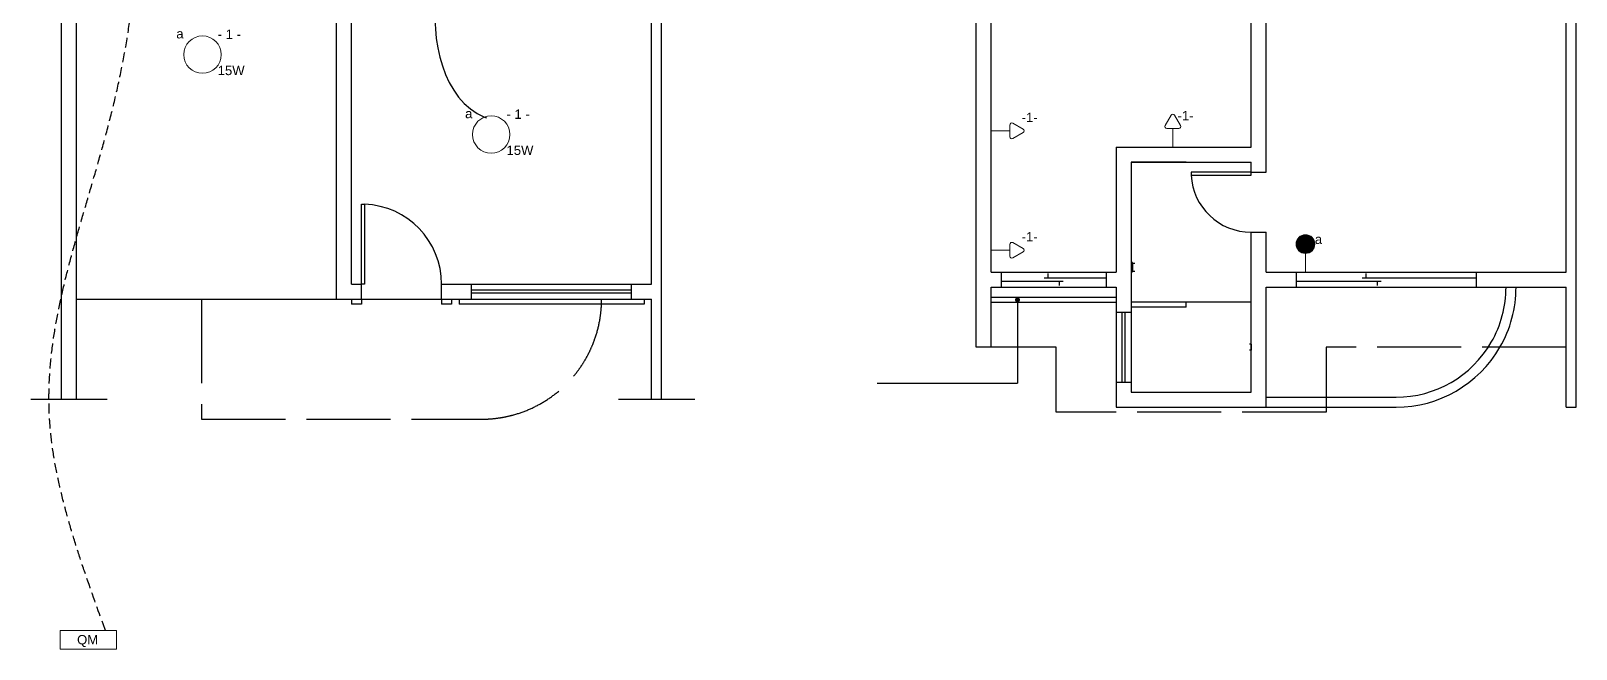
# Model space of a CAD drawing. Header units: millimetres. Extents: x 119340 to 275113, y 14111 to 50800.
# Drawn here: x 119340 to 134791, y 14111 to 20292 of the extents above; entities that cross this region are included whole.
import ezdxf

# ---------------------------------------------------------------- set-up
doc = ezdxf.new("R2010")
doc.units = ezdxf.units.MM
doc.header["$LTSCALE"] = 200
for name, pattern in [('ACAD_ISO02W100', [15, 12, -3]), ('ACAD_ISO04W100', [30, 24, -3, 0, -3]), ('DASHED', [0.75, 0.5, -0.25])]:
    doc.linetypes.add(name, pattern=pattern)
doc.layers.add('Eletrodutos', color=4, linetype='Continuous', lineweight=9)
doc.layers.add('simbologia', color=2, linetype='Continuous', lineweight=9)
doc.layers.add('Texto', color=9, linetype='Continuous')
doc.styles.add('style1', font='arial.ttf')

# ---------------------------------------------------------------- blocks, each defined once
blk = doc.blocks.new('_Dot')
at = {"color": 0, "linetype": 'ByBlock', "lineweight": -2}
blk.add_line((-0.5, 0), (-1, 0), dxfattribs=at)
at = {"color": 0, "linetype": 'ByBlock', "const_width": 0.5}
blk.add_lwpolyline([(-0.25, 0, 1), (0.25, 0, 1)], format="xyb", close=True, dxfattribs=at)

msp = doc.modelspace()

# ---------------------------------------------------------------- hatches: boundary and pattern name
at = {"layer": 'simbologia'}
msp.add_hatch(color=256, dxfattribs=at).paths.add_polyline_path([(132085, 18254, 1), (132085, 18067, 1)])

# ---------------------------------------------------------------- linework, layer by layer
at = {"lineweight": 30}
for p, q in [((125647, 16610), (125647, 26760)), ((128791, 17130), (128791, 26330)), ((134791, 16530), (134791, 26330)), ((119647, 16610), (119647, 26210)), ((125547, 17760), (125547, 25460)), ((122547, 17760), (122547, 23710)), ((134691, 17880), (134691, 23180)), ((119797, 16610), (119797, 22110)), ((122397, 17610), (122397, 22110)), ((128941, 17880), (128941, 22230)), ((131541, 19130), (131541, 21430)), ((131691, 18880), (131691, 21130)), ((130891, 18980), (130341, 18980)), ((130341, 18980), (130341, 18280)), ((131541, 18880), (131541, 18980)), ((131541, 18880), (131691, 18880)), ((131541, 16680), (131541, 18280)), ((131541, 18280), (131691, 18280)), ((131691, 17880), (131691, 18280)), ((128941, 17880), (130191, 17880)), ((129041, 17880), (129041, 17730)), ((129041, 17790), (129661, 17790)), ((130091, 17820), (129471, 17820)), ((129511, 17820), (129511, 17865)), ((129621, 17790), (129621, 17745)), ((130091, 17880), (130091, 17730)), ((131691, 17880), (134691, 17880)), ((131991, 17880), (131991, 17730)), ((131991, 17790), (132841, 17790)), ((133791, 17820), (132651, 17820)), ((132691, 17820), (132691, 17865)), ((132801, 17790), (132801, 17745)), ((133791, 17880), (133791, 17730)), ((122547, 17760), (122647, 17760)), ((122647, 17610), (122647, 17760)), ((123447, 17610), (123447, 17760)), ((123447, 17760), (125547, 17760)), ((123747, 17610), (123747, 17760)), ((125347, 17700), (123747, 17700)), ((125347, 17670), (123747, 17670)), ((125347, 17610), (125347, 17760)), ((128941, 17730), (130191, 17730)), ((128941, 17730), (130191, 17730)), ((128941, 17130), (128941, 17730)), ((128941, 17630), (130191, 17630)), ((131691, 16530), (131691, 17730)), ((131691, 17730), (134691, 17730)), ((134691, 16530), (134691, 17730)), ((119797, 17610), (125547, 17610)), ((119797, 17610), (121047, 17610)), ((122547, 17610), (122547, 17560)), ((122647, 17560), (122547, 17560)), ((122647, 17610), (122647, 17560)), ((123447, 17610), (123447, 17560)), ((123547, 17560), (123447, 17560)), ((123547, 17610), (123547, 17560)), ((123622, 17610), (123622, 17560)), ((125472, 17560), (123622, 17560)), ((125472, 17610), (125472, 17560)), ((125547, 16610), (125547, 17610)), ((128941, 17580), (130191, 17580)), ((130191, 17480), (130341, 17480)), ((130251, 16780), (130251, 17480)), ((130281, 16780), (130281, 17480)), ((131541, 17580), (130341, 17580)), ((130891, 17530), (130341, 17530)), ((130891, 17530), (130891, 17580)), ((128941, 17130), (128791, 17130)), ((130191, 16780), (130341, 16780)), ((131691, 16630), (132991, 16630)), ((131691, 16530), (132991, 16530)), ((134691, 16530), (134791, 16530))]:
    msp.add_line(p, q, dxfattribs=at)
at = {"lineweight": 30, "ltscale": 0.35}
for p, q in [((130191, 19130), (130191, 17880)), ((130191, 19130), (131541, 19130)), ((130341, 18980), (130341, 16680)), ((130341, 18980), (131541, 18980)), ((130191, 17730), (130191, 16530)), ((130341, 16680), (131541, 16680)), ((130191, 16530), (131691, 16530))]:
    msp.add_line(p, q, dxfattribs=at)
at = {"color": 0, "lineweight": 30}
for p, q in [((130357, 17968), (130357, 17891)), ((131541, 17159), (131527, 17159)), ((131541, 17159), (131541, 17101)), ((131541, 17101), (131527, 17101))]:
    msp.add_line(p, q, dxfattribs=at)
at = {"linetype": 'ACAD_ISO02W100', "lineweight": 30, "ltscale": 0.35}
for p, q in [((121047, 17610), (121047, 16410)), ((129591, 17130), (128941, 17130)), ((129591, 16480), (129591, 17130)), ((134691, 17130), (132291, 17130)), ((132291, 17130), (132291, 16480)), ((121047, 16410), (123847, 16410)), ((132291, 16480), (129591, 16480))]:
    msp.add_line(p, q, dxfattribs=at)
for p in [(129206, 17603), (127803, 16770)]:
    msp.add_line(p, (129206, 16770))
at = {"linetype": 'ACAD_ISO04W100', "lineweight": 30, "ltscale": 0.35}
for p, q in [((119340, 16610), (120103, 16610)), ((125215, 16610), (125978, 16610))]:
    msp.add_line(p, q, dxfattribs=at)
at = {"lineweight": 30}
for points in [[(131541, 18880), (130941, 18880), (130941, 18850), (131541, 18850)], [(122647, 17760), (122647, 18560), (122677, 18560), (122677, 17760)]]:
    msp.add_lwpolyline(points, close=True, dxfattribs=at)
at = {"color": 0, "lineweight": 30}
msp.add_lwpolyline([(130380, 17968), (130357, 17968), (130357, 17978), (130341, 17978), (130341, 17882), (130357, 17882), (130357, 17891), (130380, 17891)], dxfattribs=at)
at = {"lineweight": 30}
for centre, radius, start, end in [((131541, 18880), 600, 182.866, 270), ((122647, 17760), 800, 0, 87.8509)]:
    msp.add_arc(centre, radius, start, end, dxfattribs=at)
at = {"lineweight": 30, "ltscale": 0.35}
for radius, start, end in [(1100, 330, 0), (1200, 330, 0), (1100, 270, 330), (1200, 270, 330)]:
    msp.add_arc((132991, 17730), radius, start, end, dxfattribs=at)
at = {"linetype": 'ACAD_ISO02W100', "lineweight": 30, "ltscale": 0.35}
for start, end in [(330, 0), (270, 330)]:
    msp.add_arc((123847, 17610), 1200, start, end, dxfattribs=at)
at = {"layer": 'Eletrodutos', "linetype": 'DASHED', "lineweight": 30}
msp.add_spline([(120085, 14298), (119530, 16367), (120386, 21063), (120664, 22933), (122303, 22810)], degree=3, dxfattribs=at)
at = {"layer": 'Eletrodutos', "lineweight": 30}
msp.add_spline([(123848, 21686), (123398, 20687), (123877, 19431), (123895, 19424)], degree=3, dxfattribs=at)
at = {"layer": 'simbologia'}
for p, q in [((130759, 19317), (130759, 19130)), ((129129, 19292), (128941, 19292)), ((129129, 18099), (128941, 18099)), ((132085, 17880), (132085, 18067))]:
    msp.add_line(p, q, dxfattribs=at)
for points in [[(129129, 19351), (129129, 19233, 0.57735), (129159, 19216), (129261, 19275, 0.57735), (129261, 19310), (129159, 19369, 0.57735)], [(130700, 19317), (130818, 19317, 0.57735), (130835, 19347), (130776, 19449, 0.57735), (130742, 19449), (130683, 19347, 0.57735)], [(129129, 18158), (129129, 18040, 0.57735), (129159, 18023), (129261, 18082, 0.57735), (129261, 18116), (129159, 18175, 0.57735)]]:
    msp.add_lwpolyline(points, format="xyb", close=True, dxfattribs=at)
msp.add_lwpolyline([(119634, 14111), (120196, 14111), (120196, 14298), (119634, 14298)], close=True, dxfattribs=at)
for centre, radius in [((121056, 20055), 187), ((121056, 20055), 187), ((123943, 19256), 187), ((123943, 19256), 187), ((132085, 18161), 93.7)]:
    msp.add_circle(centre, radius, dxfattribs=at)

# ---------------------------------------------------------------- block references
at = {"xscale": -50, "yscale": 50, "zscale": 50, "rotation": 270}
msp.add_blockref('_Dot', (129206, 17603), dxfattribs=at)

# ---------------------------------------------------------------- texts
at = {"layer": 'Texto', "style": 'style1'}
for s, p in [('a', (120794, 20217)), ('- 1 -', (121208, 20212)), ('15W', (121208, 19850)), ('15W', (121208, 19850)), ('a', (123682, 19419)), ('- 1 -', (124096, 19413)), ('-1-', (129247, 19380)), ('-1-', (130806, 19398)), ('15W', (124096, 19052)), ('15W', (124096, 19052)), ('-1-', (129247, 18187)), ('a', (132179, 18162)), ('QM', (119802, 14158))]:
    msp.add_text(s, height=93.7, dxfattribs=at).set_placement(p)

doc.saveas('drawing.dxf')
